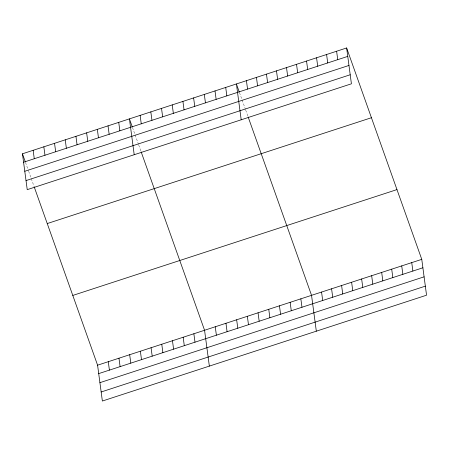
<?xml version="1.0" encoding="UTF-8"?>
<svg xmlns="http://www.w3.org/2000/svg" width="449" height="449" viewBox="0 0 449 449"><rect width="100%" height="100%" fill="white"/><g stroke="black" fill="none" stroke-linecap="round" stroke-linejoin="round"><path stroke-width="0.34" stroke-dasharray="2.25 1.68" d="M239.513 92.668L245.485 109.489M245.71 110.112L247.921 116.336M132.528 127.595L138.505 144.41M138.73 145.033L140.941 151.262M25.548 162.521L28.427 170.62M28.646 171.243L33.961 186.189"/><path stroke-width="0.67" d="M346.634 47.964L351.415 83.811L27.232 189.646L22.45 153.799L346.634 47.964L421.768 259.354L426.55 295.201L102.366 401.036L97.585 365.189L34.18 186.812M23.573 162.229L347.756 56.394M24.779 171.277L348.968 65.442M26.025 180.599L350.209 74.764M47.246 223.557L371.43 117.722M72.789 295.431L396.972 189.596M97.585 365.189L421.768 259.354M98.707 373.613L422.891 267.784M99.914 382.666L424.097 276.831M101.16 391.983L425.343 286.153M239.289 92.045L236.41 83.952L241.197 119.799M248.145 116.959L311.544 295.335L316.326 331.182M132.309 126.972L129.43 118.878L134.212 154.72M141.166 151.885L204.564 330.262L209.346 366.109M22.45 153.799L25.329 161.898M411.744 262.626L412.872 271.05M401.726 265.898L402.854 274.322M391.708 269.164L392.83 277.594M381.684 272.436L382.812 280.866M371.665 275.708L372.788 284.138M336.615 51.237L337.738 59.666M361.647 278.981L362.77 287.411M326.591 54.509L327.719 62.939M351.623 282.253L352.751 290.683M316.573 57.781L317.696 66.211M341.605 285.525L342.727 293.949M306.555 61.053L307.677 69.483M331.587 288.791L332.709 297.221M296.531 64.325L297.659 72.749M321.563 292.063L322.691 300.493M286.513 67.597L287.635 76.021M276.494 70.863L277.617 79.293M300.847 298.826L301.969 307.256M266.47 74.136L267.598 82.565M290.149 302.323L291.272 310.747M256.452 77.408L257.574 85.838M279.452 305.814L280.574 314.244M246.434 80.68L247.556 89.11M268.755 309.305L269.877 317.735M258.052 312.801L259.18 321.226M225.712 87.443L226.84 95.873M247.354 316.292L248.482 324.722M215.015 90.934L216.137 99.364M236.657 319.783L237.785 328.213M204.317 94.43L205.44 102.855M225.959 323.274L227.082 331.704M193.62 97.921L194.743 106.351M215.262 326.771L216.384 335.195M182.923 101.412L184.045 109.842M172.225 104.903L173.348 113.333M193.867 333.753L194.989 342.183M161.528 108.4L162.65 116.83M183.17 337.244L184.292 345.674M150.825 111.891L151.953 120.321M172.472 340.74L173.595 349.17M140.127 115.382L141.255 123.812M161.769 344.231L162.897 352.661M151.072 347.722L152.2 356.152M118.732 122.369L119.855 130.799M140.374 351.219L141.502 359.643M108.035 125.86L109.158 134.29M129.677 354.71L130.799 363.14M97.338 129.351L98.46 137.781M118.979 358.201L120.102 366.631M86.64 132.848L87.763 141.272M108.282 361.692L109.404 370.122M75.943 136.339L77.065 144.769M65.24 139.83L66.368 148.26M54.542 143.326L55.67 151.751M43.845 146.817L44.973 155.247M33.147 150.308L34.27 158.738"/></g></svg>
